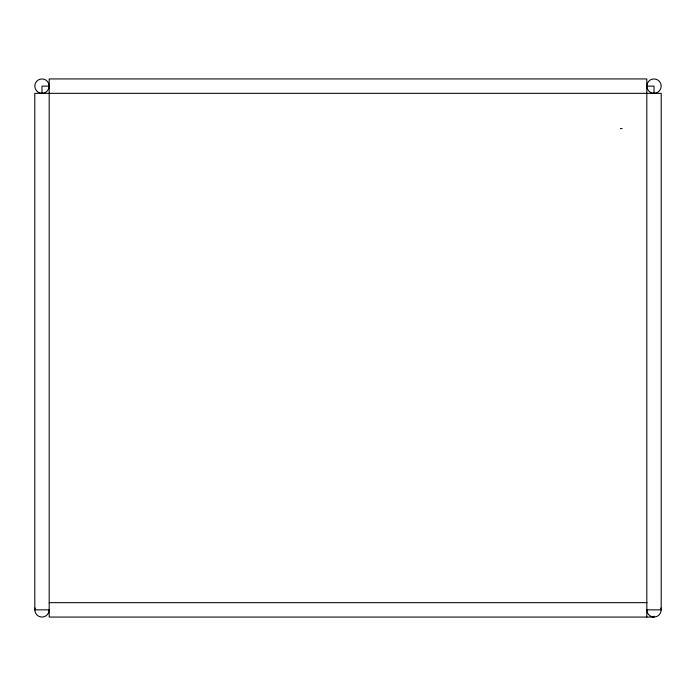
<?xml version="1.0" encoding="UTF-8"?>
<svg xmlns="http://www.w3.org/2000/svg" width="696" height="696" viewBox="0 0 696 696"><rect width="100%" height="100%" fill="white"/><g stroke="black" fill="none" stroke-linecap="round" stroke-linejoin="round"><path stroke-width="1.04" d="M49.19 86.139A7.195 7.195 0 0 0 38.402 79.901A7.195 7.195 0 0 0 38.402 92.368A7.195 7.195 0 0 0 49.19 86.139L41.995 86.139L41.995 93.334M646.81 86.139L654.005 86.139L654.005 93.334M620.406 128.577L622.163 128.577M49.19 602.666L647.054 602.666M654.005 616.099L654.005 617.065L49.19 617.065L49.19 78.935L646.81 78.935L646.81 617.065M35.044 608A7.195 7.195 0 0 0 41.055 616.995A7.195 7.195 0 0 0 49.19 609.861L34.8 609.861L34.8 93.334L661.2 93.334L661.2 609.861L646.81 609.861A7.195 7.195 0 0 0 654.945 616.995A7.195 7.195 0 0 0 660.956 608M650.403 92.368A7.195 7.195 0 0 0 661.2 86.139A7.195 7.195 0 0 0 650.403 79.901A7.195 7.195 0 0 0 650.403 92.368"/></g></svg>
